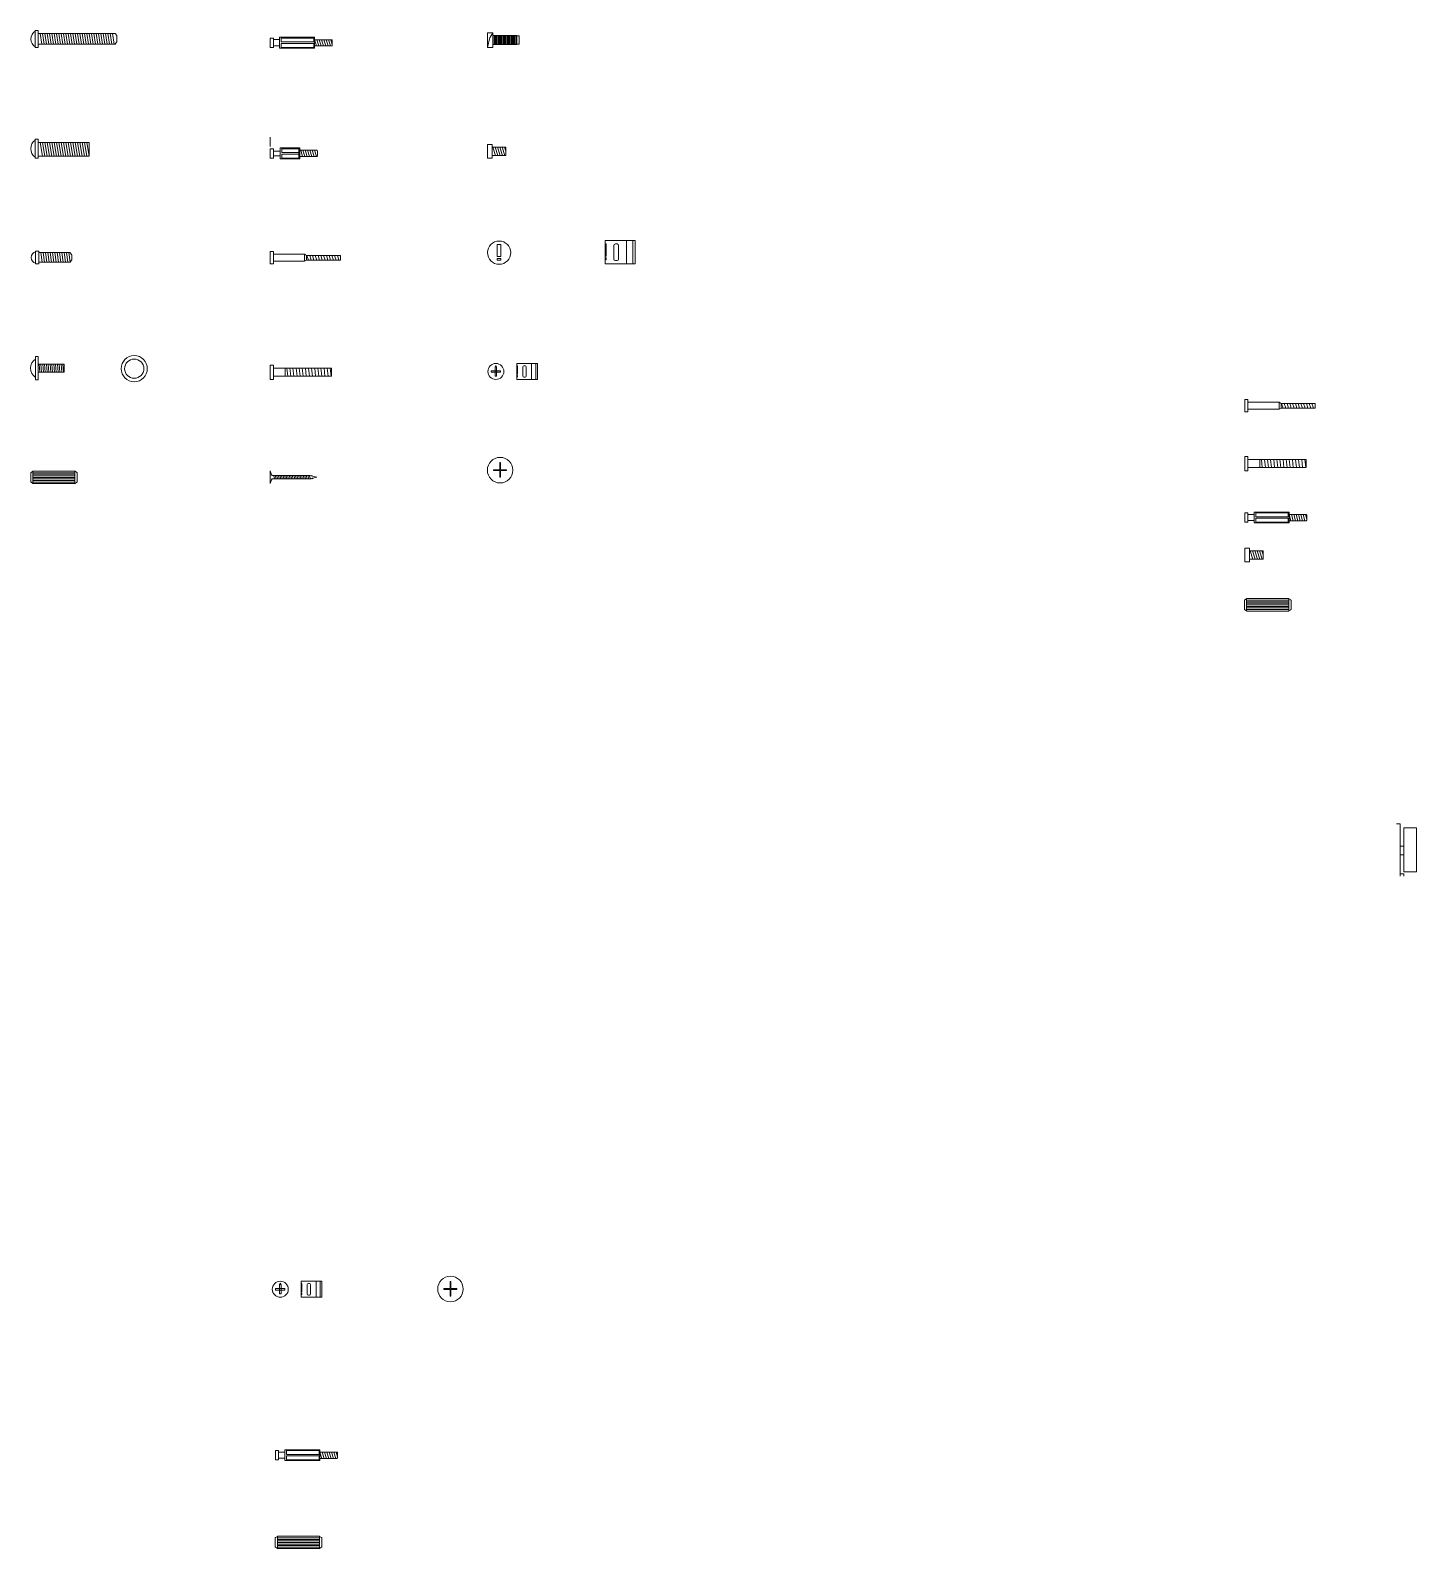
# Model space of a CAD drawing. Header units: millimetres. Extents: x 1212 to 3396, y 780 to 1892.
# Drawn here: x 3306.7 to 3396, y 1602.6 to 1700.4 of the extents above; entities that cross this region are included whole.
import ezdxf

# ---------------------------------------------------------------- set-up
doc = ezdxf.new("R2010")
doc.units = ezdxf.units.MM
doc.layers.add('A-FURN', color=2, linetype='Continuous', lineweight=18)

msp = doc.modelspace()

# ---------------------------------------------------------------- linework, layer by layer
at = {"layer": 'A-FURN'}
for p, q in [((3306.988, 1700.379), (3306.988, 1699.342)), ((3307.32, 1700.207), (3307.431, 1699.521)), ((3307.47, 1700.207), (3307.581, 1699.521)), ((3307.62, 1700.207), (3307.731, 1699.521)), ((3307.77, 1700.207), (3307.881, 1699.521)), ((3307.92, 1700.207), (3308.031, 1699.521)), ((3308.07, 1700.207), (3308.181, 1699.521)), ((3308.22, 1700.207), (3308.331, 1699.521)), ((3308.37, 1700.207), (3308.481, 1699.521)), ((3308.52, 1700.207), (3308.631, 1699.521)), ((3308.67, 1700.207), (3308.781, 1699.521)), ((3308.82, 1700.207), (3308.931, 1699.521)), ((3308.97, 1700.207), (3309.081, 1699.521)), ((3309.12, 1700.207), (3309.231, 1699.521)), ((3309.27, 1700.207), (3309.381, 1699.521)), ((3309.42, 1700.207), (3309.531, 1699.521)), ((3309.57, 1700.207), (3309.681, 1699.521)), ((3309.72, 1700.207), (3309.831, 1699.521)), ((3309.87, 1700.207), (3309.981, 1699.521)), ((3310.02, 1700.207), (3310.131, 1699.521)), ((3310.02, 1700.207), (3310.131, 1699.521)), ((3310.17, 1700.207), (3310.281, 1699.521)), ((3310.32, 1700.207), (3310.431, 1699.521)), ((3310.47, 1700.207), (3310.581, 1699.521)), ((3310.62, 1700.207), (3310.731, 1699.521)), ((3310.77, 1700.207), (3310.881, 1699.521)), ((3310.92, 1700.207), (3311.031, 1699.521)), ((3311.07, 1700.207), (3311.181, 1699.521)), ((3311.22, 1700.207), (3311.331, 1699.521)), ((3311.37, 1700.207), (3311.481, 1699.521)), ((3311.52, 1700.207), (3311.631, 1699.521)), ((3311.67, 1700.207), (3311.781, 1699.521)), ((3311.82, 1700.207), (3311.931, 1699.521)), ((3311.97, 1700.207), (3312.081, 1699.521)), ((3336.138, 1700.24), (3336.486, 1700.24)), ((3336.138, 1699.312), (3336.138, 1700.24)), ((3336.486, 1700.24), (3336.304, 1699.979)), ((3336.486, 1700.24), (3336.486, 1699.312)), ((3322.738, 1699.812), (3322.338, 1699.812)), ((3322.738, 1699.412), (3322.338, 1699.412)), ((3322.738, 1699.787), (3322.738, 1699.437)), ((3322.838, 1699.912), (3324.938, 1699.912)), ((3322.838, 1699.312), (3324.938, 1699.312)), ((3325.138, 1699.803), (3325.262, 1699.403)), ((3325.288, 1699.803), (3325.412, 1699.403)), ((3325.438, 1699.803), (3325.562, 1699.403)), ((3325.588, 1699.803), (3325.712, 1699.403)), ((3325.738, 1699.803), (3325.862, 1699.403)), ((3325.888, 1699.803), (3326.012, 1699.403)), ((3326.047, 1699.803), (3326.138, 1699.508)), ((3336.289, 1699.945), (3336.138, 1699.312)), ((3336.486, 1699.312), (3336.138, 1699.312)), ((3336.289, 1699.945), (3336.304, 1699.979)), ((3336.486, 1699.505), (3336.486, 1700.072)), ((3336.486, 1700.072), (3338.026, 1700.072)), ((3338.026, 1699.505), (3336.486, 1699.505)), ((3336.556, 1700.072), (3336.556, 1699.505)), ((3336.626, 1700.072), (3336.626, 1699.505)), ((3336.696, 1700.072), (3336.696, 1699.505)), ((3336.766, 1700.072), (3336.766, 1699.505)), ((3336.836, 1700.072), (3336.836, 1699.505)), ((3336.906, 1700.072), (3336.906, 1699.505)), ((3336.976, 1700.072), (3336.976, 1699.505)), ((3337.046, 1700.072), (3337.046, 1699.505)), ((3337.116, 1700.072), (3337.116, 1699.505)), ((3337.186, 1700.072), (3337.186, 1699.505)), ((3337.256, 1700.072), (3337.256, 1699.505)), ((3337.326, 1700.072), (3337.326, 1699.505)), ((3337.396, 1700.072), (3337.396, 1699.505)), ((3337.466, 1700.072), (3337.466, 1699.505)), ((3337.536, 1700.072), (3337.536, 1699.505)), ((3337.606, 1700.072), (3337.606, 1699.505)), ((3337.676, 1700.072), (3337.676, 1699.505)), ((3337.746, 1700.072), (3337.746, 1699.505)), ((3337.816, 1700.072), (3337.816, 1699.505)), ((3337.886, 1700.072), (3337.886, 1699.505)), ((3337.956, 1700.072), (3337.956, 1699.505)), ((3338.026, 1700.072), (3338.026, 1699.505)), ((3338.171, 1700.052), (3338.026, 1700.052)), ((3338.171, 1699.525), (3338.026, 1699.525)), ((3338.171, 1700.052), (3338.171, 1699.525)), ((3306.988, 1693.36), (3306.988, 1692.215)), ((3322.138, 1693.53), (3322.138, 1692.93)), ((3310.463, 1693.187), (3307.191, 1693.187)), ((3307.32, 1693.187), (3307.463, 1692.302)), ((3307.47, 1693.187), (3307.613, 1692.302)), ((3307.62, 1693.187), (3307.763, 1692.302)), ((3307.77, 1693.187), (3307.913, 1692.302)), ((3307.92, 1693.187), (3308.063, 1692.302)), ((3308.07, 1693.187), (3308.213, 1692.302)), ((3308.22, 1693.187), (3308.363, 1692.302)), ((3308.37, 1693.187), (3308.513, 1692.302)), ((3308.52, 1693.187), (3308.663, 1692.302)), ((3308.67, 1693.187), (3308.813, 1692.302)), ((3308.82, 1693.187), (3308.963, 1692.302)), ((3308.97, 1693.187), (3309.113, 1692.302)), ((3309.12, 1693.187), (3309.263, 1692.302)), ((3309.27, 1693.187), (3309.413, 1692.302)), ((3309.42, 1693.187), (3309.563, 1692.302)), ((3309.57, 1693.187), (3309.713, 1692.302)), ((3309.72, 1693.187), (3309.863, 1692.302)), ((3309.87, 1693.187), (3310.013, 1692.302)), ((3310.02, 1693.187), (3310.163, 1692.302)), ((3310.02, 1693.187), (3310.163, 1692.302)), ((3310.17, 1693.187), (3310.313, 1692.302)), ((3310.32, 1693.187), (3310.463, 1692.302)), ((3310.463, 1692.302), (3310.463, 1693.187)), ((3322.138, 1692.785), (3322.338, 1692.785)), ((3322.138, 1692.785), (3322.138, 1692.185)), ((3322.338, 1692.785), (3322.338, 1692.185)), ((3322.784, 1692.635), (3322.338, 1692.635)), ((3322.784, 1692.335), (3322.338, 1692.335)), ((3322.784, 1692.835), (3324.034, 1692.835)), ((3322.784, 1692.835), (3322.784, 1692.135)), ((3322.884, 1692.835), (3322.884, 1692.535)), ((3322.884, 1692.785), (3323.984, 1692.785)), ((3322.884, 1692.535), (3323.984, 1692.535)), ((3322.884, 1692.435), (3322.884, 1692.135)), ((3322.884, 1692.435), (3323.984, 1692.435)), ((3323.984, 1692.135), (3323.984, 1692.835)), ((3324.034, 1692.835), (3324.034, 1692.135)), ((3324.034, 1692.685), (3325.134, 1692.685)), ((3324.098, 1692.685), (3324.222, 1692.285)), ((3324.248, 1692.685), (3324.372, 1692.285)), ((3324.398, 1692.685), (3324.522, 1692.285)), ((3324.548, 1692.685), (3324.672, 1692.285)), ((3324.698, 1692.685), (3324.822, 1692.285)), ((3324.848, 1692.685), (3324.972, 1692.285)), ((3324.998, 1692.685), (3325.122, 1692.285)), ((3325.184, 1692.635), (3325.184, 1692.335)), ((3336.138, 1693.064), (3336.438, 1693.064)), ((3336.138, 1692.185), (3336.138, 1693.064)), ((3336.438, 1693.064), (3336.438, 1692.185)), ((3336.438, 1692.876), (3337.316, 1692.876)), ((3337.316, 1692.341), (3336.438, 1692.341)), ((3336.482, 1692.876), (3336.656, 1692.341)), ((3336.632, 1692.876), (3336.806, 1692.341)), ((3336.782, 1692.876), (3336.956, 1692.341)), ((3336.932, 1692.876), (3337.106, 1692.341)), ((3337.082, 1692.876), (3337.256, 1692.341)), ((3337.232, 1692.876), (3337.316, 1692.619)), ((3337.316, 1692.876), (3337.316, 1692.341)), ((3307.018, 1692.185), (3307.161, 1692.185)), ((3310.463, 1692.302), (3307.191, 1692.302)), ((3322.138, 1692.185), (3322.338, 1692.185)), ((3324.034, 1692.135), (3322.784, 1692.135)), ((3322.884, 1692.185), (3323.984, 1692.185)), ((3325.134, 1692.285), (3324.034, 1692.285)), ((3336.438, 1692.185), (3336.138, 1692.185)), ((3336.758, 1686.623), (3336.992, 1686.623)), ((3336.758, 1685.839), (3336.758, 1686.623)), ((3336.992, 1686.623), (3336.992, 1685.839)), ((3345.654, 1686.864), (3343.708, 1686.864)), ((3343.708, 1686.864), (3343.708, 1685.366)), ((3343.708, 1686.651), (3343.773, 1686.651)), ((3343.773, 1686.651), (3343.773, 1685.868)), ((3344.278, 1686.551), (3344.278, 1685.677)), ((3344.481, 1686.651), (3344.378, 1686.651)), ((3344.581, 1685.677), (3344.581, 1686.551)), ((3345.096, 1686.864), (3345.096, 1685.366)), ((3345.497, 1685.366), (3345.497, 1686.864)), ((3345.654, 1685.366), (3345.654, 1686.864)), ((3307.018, 1686.185), (3307.221, 1686.185)), ((3307.018, 1685.366), (3307.018, 1686.185)), ((3307.221, 1686.185), (3307.221, 1685.366)), ((3307.35, 1686.094), (3307.451, 1685.466)), ((3307.5, 1686.094), (3307.601, 1685.466)), ((3307.65, 1686.094), (3307.751, 1685.466)), ((3307.8, 1686.094), (3307.901, 1685.466)), ((3307.95, 1686.094), (3308.051, 1685.466)), ((3308.1, 1686.094), (3308.201, 1685.466)), ((3308.25, 1686.094), (3308.351, 1685.466)), ((3308.4, 1686.094), (3308.501, 1685.466)), ((3308.55, 1686.094), (3308.651, 1685.466)), ((3308.7, 1686.094), (3308.801, 1685.466)), ((3308.85, 1686.094), (3308.951, 1685.466)), ((3309, 1686.094), (3309.101, 1685.466)), ((3309.15, 1686.094), (3309.249, 1685.477)), ((3322.138, 1686.16), (3322.338, 1686.16)), ((3322.138, 1685.366), (3322.138, 1686.16)), ((3322.338, 1686.16), (3322.338, 1685.366)), ((3322.338, 1685.983), (3324.353, 1685.983)), ((3322.338, 1685.531), (3324.353, 1685.531)), ((3324.353, 1685.983), (3324.353, 1685.531)), ((3324.476, 1685.895), (3324.353, 1685.983)), ((3324.353, 1685.531), (3324.476, 1685.607)), ((3326.674, 1685.898), (3324.476, 1685.895)), ((3324.476, 1685.895), (3324.476, 1685.607)), ((3324.476, 1685.607), (3326.674, 1685.597)), ((3324.505, 1685.895), (3324.599, 1685.606)), ((3324.681, 1685.895), (3324.775, 1685.606)), ((3324.859, 1685.895), (3324.954, 1685.605)), ((3325.038, 1685.896), (3325.133, 1685.604)), ((3325.216, 1685.896), (3325.312, 1685.603)), ((3325.395, 1685.896), (3325.49, 1685.602)), ((3325.573, 1685.896), (3325.669, 1685.601)), ((3325.752, 1685.897), (3325.848, 1685.601)), ((3325.928, 1685.897), (3326.026, 1685.6)), ((3326.108, 1685.897), (3326.205, 1685.599)), ((3326.287, 1685.897), (3326.384, 1685.598)), ((3326.465, 1685.897), (3326.563, 1685.597)), ((3326.644, 1685.898), (3326.674, 1685.803)), ((3326.674, 1685.597), (3326.674, 1685.898)), ((3336.992, 1685.839), (3336.758, 1685.839)), ((3336.758, 1685.72), (3336.992, 1685.72)), ((3336.758, 1685.594), (3336.758, 1685.72)), ((3336.992, 1685.594), (3336.758, 1685.594)), ((3336.992, 1685.72), (3336.992, 1685.594)), ((3343.773, 1685.868), (3343.708, 1685.868)), ((3343.708, 1685.748), (3343.773, 1685.748)), ((3343.773, 1685.623), (3343.708, 1685.623)), ((3343.773, 1685.748), (3343.773, 1685.623)), ((3344.378, 1685.577), (3344.481, 1685.577)), ((3307.221, 1685.366), (3307.018, 1685.366)), ((3322.338, 1685.366), (3322.138, 1685.366)), ((3343.708, 1685.366), (3345.654, 1685.366)), ((3307.187, 1678.895), (3308.777, 1678.895)), ((3307.288, 1678.39), (3307.246, 1678.895)), ((3307.405, 1678.39), (3307.363, 1678.895)), ((3307.523, 1678.39), (3307.481, 1678.895)), ((3307.641, 1678.39), (3307.599, 1678.895)), ((3307.759, 1678.39), (3307.717, 1678.895)), ((3307.877, 1678.39), (3307.835, 1678.895)), ((3307.994, 1678.39), (3307.952, 1678.895)), ((3308.112, 1678.39), (3308.07, 1678.895)), ((3308.23, 1678.39), (3308.188, 1678.895)), ((3308.348, 1678.39), (3308.306, 1678.895)), ((3308.466, 1678.39), (3308.424, 1678.895)), ((3308.583, 1678.39), (3308.541, 1678.895)), ((3308.701, 1678.39), (3308.659, 1678.895)), ((3308.819, 1678.39), (3308.777, 1678.895)), ((3308.777, 1678.895), (3308.828, 1678.895)), ((3308.87, 1678.853), (3308.87, 1678.432)), ((3322.338, 1678.841), (3322.138, 1678.841)), ((3322.138, 1678.841), (3322.138, 1677.919)), ((3322.338, 1677.919), (3322.338, 1678.841)), ((3322.338, 1678.65), (3323.097, 1678.65)), ((3322.338, 1678.134), (3322.338, 1678.65)), ((3323.097, 1678.65), (3326.088, 1678.65)), ((3323.097, 1678.134), (3323.097, 1678.65)), ((3323.097, 1678.65), (3323.097, 1678.134)), ((3323.203, 1678.65), (3323.262, 1678.134)), ((3323.403, 1678.65), (3323.462, 1678.134)), ((3323.603, 1678.65), (3323.662, 1678.134)), ((3323.803, 1678.65), (3323.862, 1678.134)), ((3324.003, 1678.65), (3324.062, 1678.134)), ((3324.203, 1678.65), (3324.262, 1678.134)), ((3324.403, 1678.65), (3324.462, 1678.134)), ((3324.603, 1678.65), (3324.662, 1678.134)), ((3324.803, 1678.65), (3324.862, 1678.134)), ((3325.003, 1678.65), (3325.062, 1678.134)), ((3325.203, 1678.65), (3325.262, 1678.134)), ((3325.403, 1678.65), (3325.462, 1678.134)), ((3325.603, 1678.65), (3325.662, 1678.134)), ((3325.803, 1678.65), (3325.862, 1678.134)), ((3326.003, 1678.65), (3326.062, 1678.134)), ((3326.088, 1678.65), (3326.088, 1678.134)), ((3336.625, 1678.737), (3336.677, 1678.816)), ((3336.625, 1678.737), (3336.725, 1678.737)), ((3336.625, 1678.134), (3336.625, 1678.737)), ((3336.677, 1678.816), (3336.725, 1678.737)), ((3336.725, 1678.737), (3336.725, 1678.134)), ((3339.359, 1678.946), (3338.021, 1678.946)), ((3338.021, 1678.946), (3338.021, 1677.917)), ((3338.021, 1678.8), (3338.066, 1678.8)), ((3338.066, 1678.8), (3338.066, 1678.261)), ((3338.413, 1678.731), (3338.413, 1678.13)), ((3338.552, 1678.8), (3338.481, 1678.8)), ((3338.621, 1678.13), (3338.621, 1678.731)), ((3338.975, 1678.946), (3338.975, 1677.917)), ((3339.251, 1677.917), (3339.251, 1678.946)), ((3339.359, 1677.917), (3339.359, 1678.946)), ((3308.819, 1678.39), (3307.187, 1678.39)), ((3308.828, 1678.39), (3308.819, 1678.39)), ((3322.138, 1677.919), (3322.338, 1677.919)), ((3323.097, 1678.134), (3322.338, 1678.134)), ((3326.088, 1678.134), (3323.097, 1678.134)), ((3336.373, 1678.381), (3336.373, 1678.481)), ((3336.373, 1678.481), (3336.976, 1678.481)), ((3336.976, 1678.381), (3336.373, 1678.381)), ((3336.725, 1678.134), (3336.625, 1678.134)), ((3336.976, 1678.481), (3336.976, 1678.381)), ((3338.066, 1678.261), (3338.021, 1678.261)), ((3338.021, 1678.179), (3338.066, 1678.179)), ((3338.066, 1678.093), (3338.021, 1678.093)), ((3338.021, 1677.917), (3339.359, 1677.917)), ((3338.066, 1678.179), (3338.066, 1678.093)), ((3338.481, 1678.062), (3338.552, 1678.062)), ((3384.93, 1676.631), (3385.13, 1676.631)), ((3384.93, 1675.837), (3384.93, 1676.631)), ((3385.13, 1675.837), (3384.93, 1675.837)), ((3385.13, 1676.631), (3385.13, 1675.837)), ((3385.13, 1676.454), (3387.145, 1676.454)), ((3385.13, 1676.002), (3387.145, 1676.002)), ((3387.145, 1676.454), (3387.145, 1676.002)), ((3387.268, 1676.365), (3387.145, 1676.454)), ((3387.145, 1676.002), (3387.268, 1676.077)), ((3389.466, 1676.368), (3387.268, 1676.365)), ((3387.268, 1676.365), (3387.268, 1676.077)), ((3387.268, 1676.077), (3389.466, 1676.067)), ((3387.297, 1676.365), (3387.391, 1676.077)), ((3387.473, 1676.366), (3387.567, 1676.076)), ((3387.651, 1676.366), (3387.746, 1676.075)), ((3387.83, 1676.366), (3387.925, 1676.074)), ((3388.008, 1676.366), (3388.103, 1676.074)), ((3388.186, 1676.367), (3388.282, 1676.073)), ((3388.365, 1676.367), (3388.461, 1676.072)), ((3388.543, 1676.367), (3388.64, 1676.071)), ((3388.72, 1676.367), (3388.818, 1676.07)), ((3388.9, 1676.368), (3388.997, 1676.07)), ((3389.078, 1676.368), (3389.176, 1676.069)), ((3389.257, 1676.368), (3389.355, 1676.068)), ((3389.435, 1676.368), (3389.466, 1676.274)), ((3389.466, 1676.067), (3389.466, 1676.368)), ((3385.13, 1672.945), (3384.93, 1672.945)), ((3384.93, 1672.945), (3384.93, 1672.023)), ((3385.13, 1672.023), (3385.13, 1672.945)), ((3306.84, 1671.221), (3306.84, 1672.016)), ((3306.867, 1671.909), (3309.529, 1671.909)), ((3306.867, 1671.809), (3309.529, 1671.809)), ((3309.552, 1672.01), (3309.552, 1671.215)), ((3336.515, 1672.095), (3336.925, 1672.095)), ((3336.515, 1672.046), (3336.515, 1672.095)), ((3336.925, 1672.046), (3336.515, 1672.046)), ((3336.925, 1672.565), (3336.97, 1672.565)), ((3336.925, 1672.095), (3336.925, 1672.565)), ((3336.925, 1671.617), (3336.925, 1672.046)), ((3336.97, 1672.565), (3336.97, 1672.095)), ((3336.97, 1672.095), (3337.358, 1672.095)), ((3336.97, 1672.046), (3336.97, 1671.617)), ((3337.358, 1672.046), (3336.97, 1672.046)), ((3337.358, 1672.095), (3337.358, 1672.046)), ((3384.93, 1672.023), (3385.13, 1672.023)), ((3385.13, 1672.754), (3385.889, 1672.754)), ((3385.13, 1672.238), (3385.13, 1672.754)), ((3385.889, 1672.238), (3385.13, 1672.238)), ((3385.889, 1672.754), (3388.88, 1672.754)), ((3385.889, 1672.238), (3385.889, 1672.754)), ((3385.889, 1672.754), (3385.889, 1672.238)), ((3388.88, 1672.238), (3385.889, 1672.238)), ((3385.995, 1672.754), (3386.054, 1672.238)), ((3386.195, 1672.754), (3386.254, 1672.238)), ((3386.395, 1672.754), (3386.454, 1672.238)), ((3386.595, 1672.754), (3386.654, 1672.238)), ((3386.795, 1672.754), (3386.854, 1672.238)), ((3386.995, 1672.754), (3387.054, 1672.238)), ((3387.195, 1672.754), (3387.254, 1672.238)), ((3387.395, 1672.754), (3387.454, 1672.238)), ((3387.595, 1672.754), (3387.654, 1672.238)), ((3387.795, 1672.754), (3387.854, 1672.238)), ((3387.995, 1672.754), (3388.054, 1672.238)), ((3388.195, 1672.754), (3388.254, 1672.238)), ((3388.395, 1672.754), (3388.454, 1672.238)), ((3388.595, 1672.754), (3388.654, 1672.238)), ((3388.795, 1672.754), (3388.854, 1672.238)), ((3388.88, 1672.754), (3388.88, 1672.238)), ((3306.867, 1671.709), (3309.529, 1671.709)), ((3306.867, 1671.609), (3309.529, 1671.609)), ((3306.867, 1671.509), (3309.529, 1671.509)), ((3306.867, 1671.409), (3309.529, 1671.409)), ((3306.867, 1671.309), (3309.529, 1671.309)), ((3322.349, 1671.721), (3322.424, 1671.521)), ((3322.449, 1671.721), (3322.524, 1671.521)), ((3322.549, 1671.721), (3322.624, 1671.521)), ((3322.649, 1671.721), (3322.724, 1671.521)), ((3322.749, 1671.721), (3322.824, 1671.521)), ((3322.849, 1671.721), (3322.924, 1671.521)), ((3322.949, 1671.721), (3323.024, 1671.521)), ((3323.049, 1671.721), (3323.124, 1671.521)), ((3323.149, 1671.721), (3323.224, 1671.521)), ((3323.249, 1671.721), (3323.324, 1671.521)), ((3323.349, 1671.721), (3323.424, 1671.521)), ((3323.449, 1671.721), (3323.524, 1671.521)), ((3323.549, 1671.721), (3323.624, 1671.521)), ((3323.649, 1671.721), (3323.724, 1671.521)), ((3323.749, 1671.721), (3323.824, 1671.521)), ((3323.849, 1671.721), (3323.924, 1671.521)), ((3323.949, 1671.721), (3324.024, 1671.521)), ((3324.049, 1671.721), (3324.124, 1671.521)), ((3324.149, 1671.721), (3324.224, 1671.521)), ((3324.249, 1671.721), (3324.324, 1671.521)), ((3324.349, 1671.721), (3324.424, 1671.521)), ((3324.449, 1671.721), (3324.524, 1671.521)), ((3324.549, 1671.721), (3324.624, 1671.521)), ((3324.649, 1671.721), (3324.724, 1671.521)), ((3336.97, 1671.617), (3336.925, 1671.617)), ((3385.53, 1669.22), (3385.13, 1669.22)), ((3385.53, 1669.195), (3385.53, 1668.845)), ((3385.63, 1669.32), (3387.73, 1669.32)), ((3387.93, 1669.212), (3388.053, 1668.812)), ((3388.08, 1669.212), (3388.203, 1668.812)), ((3388.23, 1669.212), (3388.353, 1668.812)), ((3388.38, 1669.212), (3388.503, 1668.812)), ((3388.53, 1669.212), (3388.653, 1668.812)), ((3388.68, 1669.212), (3388.803, 1668.812)), ((3388.838, 1669.212), (3388.93, 1668.917)), ((3385.53, 1668.82), (3385.13, 1668.82)), ((3385.63, 1668.72), (3387.73, 1668.72)), ((3384.93, 1667.056), (3385.23, 1667.056)), ((3384.93, 1666.177), (3384.93, 1667.056)), ((3385.23, 1667.056), (3385.23, 1666.177)), ((3385.23, 1666.177), (3384.93, 1666.177)), ((3385.23, 1666.868), (3386.108, 1666.868)), ((3386.108, 1666.333), (3385.23, 1666.333)), ((3385.274, 1666.868), (3385.448, 1666.333)), ((3385.424, 1666.868), (3385.598, 1666.333)), ((3385.574, 1666.868), (3385.748, 1666.333)), ((3385.724, 1666.868), (3385.898, 1666.333)), ((3385.874, 1666.868), (3386.048, 1666.333)), ((3386.024, 1666.868), (3386.108, 1666.611)), ((3386.108, 1666.868), (3386.108, 1666.333)), ((3385.045, 1663.005), (3385.045, 1663.801)), ((3385.072, 1663.693), (3387.734, 1663.693)), ((3385.072, 1663.593), (3387.734, 1663.593)), ((3385.072, 1663.493), (3387.734, 1663.493)), ((3385.072, 1663.393), (3387.734, 1663.393)), ((3385.072, 1663.293), (3387.734, 1663.293)), ((3385.072, 1663.193), (3387.734, 1663.193)), ((3385.072, 1663.093), (3387.734, 1663.093)), ((3387.757, 1663.794), (3387.757, 1662.999)), ((3394.701, 1649.291), (3394.937, 1649.291)), ((3394.937, 1645.912), (3394.937, 1649.291)), ((3396.001, 1649.035), (3395.183, 1649.035)), ((3395.183, 1649.035), (3395.183, 1646.202)), ((3396.001, 1646.202), (3396.001, 1649.035)), ((3395.183, 1647.857), (3394.937, 1647.857)), ((3395.183, 1647.291), (3395.183, 1647.857)), ((3394.937, 1647.291), (3395.183, 1647.291)), ((3394.937, 1646.069), (3395.168, 1646.069)), ((3395.168, 1646.069), (3395.168, 1645.912)), ((3395.183, 1646.202), (3396.001, 1646.202)), ((3322.485, 1619.247), (3322.485, 1619.347)), ((3322.485, 1619.347), (3323.087, 1619.347)), ((3323.087, 1619.247), (3322.485, 1619.247)), ((3322.737, 1619.602), (3322.788, 1619.682)), ((3322.737, 1619.602), (3322.837, 1619.602)), ((3322.737, 1619), (3322.737, 1619.602)), ((3322.837, 1619), (3322.737, 1619)), ((3322.788, 1619.682), (3322.837, 1619.602)), ((3322.837, 1619.602), (3322.837, 1619)), ((3323.087, 1619.347), (3323.087, 1619.247)), ((3325.471, 1619.812), (3324.133, 1619.812)), ((3324.133, 1619.812), (3324.133, 1618.782)), ((3324.133, 1619.666), (3324.178, 1619.666)), ((3324.178, 1619.127), (3324.133, 1619.127)), ((3324.133, 1619.045), (3324.178, 1619.045)), ((3324.178, 1619.666), (3324.178, 1619.127)), ((3324.178, 1619.045), (3324.178, 1618.958)), ((3324.524, 1619.597), (3324.524, 1618.996)), ((3324.664, 1619.666), (3324.593, 1619.666)), ((3324.733, 1618.996), (3324.733, 1619.597)), ((3325.087, 1619.812), (3325.087, 1618.782)), ((3325.362, 1618.782), (3325.362, 1619.812)), ((3325.471, 1618.782), (3325.471, 1619.812)), ((3333.315, 1619.338), (3333.724, 1619.338)), ((3333.315, 1619.289), (3333.315, 1619.338)), ((3333.724, 1619.289), (3333.315, 1619.289)), ((3333.724, 1619.808), (3333.77, 1619.808)), ((3333.724, 1619.338), (3333.724, 1619.808)), ((3333.724, 1618.86), (3333.724, 1619.289)), ((3333.77, 1619.808), (3333.77, 1619.338)), ((3333.77, 1619.338), (3334.158, 1619.338)), ((3333.77, 1619.289), (3333.77, 1618.86)), ((3334.158, 1619.289), (3333.77, 1619.289)), ((3334.158, 1619.338), (3334.158, 1619.289)), ((3324.178, 1618.958), (3324.133, 1618.958)), ((3324.133, 1618.782), (3325.471, 1618.782)), ((3324.593, 1618.927), (3324.664, 1618.927)), ((3333.77, 1618.86), (3333.724, 1618.86)), ((3323.08, 1608.81), (3322.68, 1608.81)), ((3323.08, 1608.41), (3322.68, 1608.41)), ((3323.08, 1608.785), (3323.08, 1608.435)), ((3323.18, 1608.91), (3325.28, 1608.91)), ((3323.18, 1608.31), (3325.28, 1608.31)), ((3325.48, 1608.802), (3325.604, 1608.402)), ((3325.63, 1608.802), (3325.754, 1608.402)), ((3325.78, 1608.802), (3325.904, 1608.402)), ((3325.93, 1608.802), (3326.054, 1608.402)), ((3326.08, 1608.802), (3326.204, 1608.402)), ((3326.23, 1608.802), (3326.354, 1608.402)), ((3326.389, 1608.802), (3326.48, 1608.507)), ((3322.595, 1602.595), (3322.596, 1603.391)), ((3325.308, 1603.384), (3325.308, 1602.589)), ((3322.623, 1603.283), (3325.285, 1603.283)), ((3322.623, 1603.183), (3325.285, 1603.183)), ((3322.623, 1603.083), (3325.285, 1603.083)), ((3322.623, 1602.983), (3325.285, 1602.983)), ((3322.623, 1602.883), (3325.285, 1602.883)), ((3322.623, 1602.783), (3325.285, 1602.783)), ((3322.623, 1602.683), (3325.285, 1602.683))]:
    msp.add_line(p, q, dxfattribs=at)
at = {"layer": 'A-FURN', "linetype": 'Continuous'}
for p, q in [((3307.161, 1700.409), (3307.018, 1700.409)), ((3307.191, 1699.342), (3307.191, 1700.379)), ((3312.116, 1700.207), (3307.191, 1700.207)), ((3312.243, 1700.086), (3312.138, 1700.197)), ((3307.161, 1699.312), (3307.018, 1699.312)), ((3312.116, 1699.521), (3307.191, 1699.521)), ((3312.242, 1699.639), (3312.138, 1699.53)), ((3312.251, 1700.065), (3312.251, 1699.66)), ((3307.161, 1693.39), (3307.018, 1693.39)), ((3307.191, 1692.215), (3307.191, 1693.36)), ((3309.226, 1686.095), (3307.22, 1686.095)), ((3309.339, 1685.959), (3309.25, 1686.083)), ((3309.339, 1685.6), (3309.25, 1685.478)), ((3309.344, 1685.942), (3309.344, 1685.618)), ((3309.226, 1685.466), (3307.22, 1685.466))]:
    msp.add_line(p, q, dxfattribs=at)
at = {"layer": 'A-FURN'}
for points in [[(3322.138, 1699.312), (3322.338, 1699.312), (3322.338, 1699.912), (3322.138, 1699.912)], [(3322.738, 1699.962), (3324.988, 1699.962), (3324.988, 1699.262), (3322.738, 1699.262)], [(3384.93, 1668.72), (3385.13, 1668.72), (3385.13, 1669.32), (3384.93, 1669.32)], [(3385.53, 1669.37), (3387.78, 1669.37), (3387.78, 1668.67), (3385.53, 1668.67)], [(3322.48, 1608.31), (3322.68, 1608.31), (3322.68, 1608.91), (3322.48, 1608.91)], [(3323.08, 1608.96), (3325.33, 1608.96), (3325.33, 1608.26), (3323.08, 1608.26)]]:
    msp.add_lwpolyline(points, close=True, dxfattribs=at)
for points in [[(3322.838, 1699.962), (3322.838, 1699.662), (3324.938, 1699.662), (3324.938, 1699.962)], [(3322.838, 1699.262), (3322.838, 1699.562), (3324.938, 1699.562), (3324.938, 1699.262)], [(3385.63, 1669.37), (3385.63, 1669.07), (3387.73, 1669.07), (3387.73, 1669.37)], [(3385.63, 1668.67), (3385.63, 1668.97), (3387.73, 1668.97), (3387.73, 1668.67)], [(3323.18, 1608.96), (3323.18, 1608.66), (3325.28, 1608.66), (3325.28, 1608.96)], [(3323.18, 1608.26), (3323.18, 1608.56), (3325.28, 1608.56), (3325.28, 1608.26)]]:
    msp.add_lwpolyline(points, dxfattribs=at)
for points in [[(3324.988, 1699.403), (3326.088, 1699.403, 0.414214), (3326.138, 1699.453), (3326.138, 1699.753, 0.414214), (3326.088, 1699.803), (3324.988, 1699.803), (3325.112, 1699.403)], [(3387.78, 1668.812), (3388.88, 1668.812, 0.414214), (3388.93, 1668.862), (3388.93, 1669.162, 0.414214), (3388.88, 1669.212), (3387.78, 1669.212), (3387.903, 1668.812)], [(3325.33, 1608.402), (3326.43, 1608.402, 0.414214), (3326.48, 1608.452), (3326.48, 1608.752, 0.414214), (3326.43, 1608.802), (3325.33, 1608.802), (3325.454, 1608.402)]]:
    msp.add_lwpolyline(points, format="xyb", dxfattribs=at)
for points in [[(3307.018, 1677.919), (3307.018, 1679.366, -0.414214), (3307.052, 1679.4), (3307.153, 1679.4, -0.414214), (3307.187, 1679.366), (3307.187, 1677.919, -0.414214), (3307.153, 1677.885), (3307.052, 1677.885, -0.414214)], [(3309.565, 1671.221), (3309.68, 1671.297, 0.250765), (3309.702, 1671.339), (3309.702, 1671.885, 0.250765), (3309.68, 1671.927), (3309.565, 1672.004, 0.148069), (3309.537, 1672.012), (3306.867, 1672.012, 0.148069), (3306.84, 1672.004), (3306.725, 1671.927, 0.250765), (3306.702, 1671.885), (3306.702, 1671.339, 0.250765), (3306.725, 1671.297), (3306.84, 1671.221, 0.148069), (3306.867, 1671.212), (3309.537, 1671.212, 0.148069)], [(3324.819, 1671.699), (3324.774, 1671.71, 0.044876), (3324.712, 1671.721), (3322.31, 1671.721, -0.300909), (3322.218, 1671.781), (3322.138, 1672.021), (3322.138, 1671.221), (3322.218, 1671.46, -0.300909), (3322.31, 1671.521), (3324.712, 1671.521, 0.044876), (3324.774, 1671.531), (3324.846, 1671.549), (3324.873, 1671.507), (3324.879, 1671.557), (3325.138, 1671.621), (3324.855, 1671.69), (3324.833, 1671.731)], [(3387.77, 1663.005), (3387.885, 1663.082, 0.250765), (3387.907, 1663.124), (3387.907, 1663.67, 0.250765), (3387.885, 1663.712), (3387.77, 1663.788, 0.148069), (3387.742, 1663.797), (3385.072, 1663.797, 0.148069), (3385.045, 1663.788), (3384.93, 1663.712, 0.250765), (3384.907, 1663.67), (3384.907, 1663.124, 0.250765), (3384.93, 1663.082), (3385.045, 1663.005, 0.148069), (3385.072, 1662.997), (3387.742, 1662.997, 0.148069)], [(3325.32, 1602.595), (3325.436, 1602.672, 0.250765), (3325.458, 1602.713), (3325.458, 1603.26, 0.250765), (3325.436, 1603.302), (3325.32, 1603.378, 0.148069), (3325.293, 1603.387), (3322.623, 1603.387, 0.148069), (3322.595, 1603.378), (3322.48, 1603.302, 0.250765), (3322.458, 1603.26), (3322.458, 1602.713, 0.250765), (3322.48, 1602.672), (3322.595, 1602.595, 0.148069), (3322.623, 1602.587), (3325.293, 1602.587, 0.148069)]]:
    msp.add_lwpolyline(points, format="xyb", close=True, dxfattribs=at)
for centre, radius in [((3336.887, 1686.087), 0.749), ((3313.375, 1678.612), 0.843), ((3313.375, 1678.612), 0.621), ((3336.676, 1678.431), 0.515), ((3336.949, 1672.072), 0.824), ((3333.749, 1619.315), 0.824), ((3322.787, 1619.297), 0.515)]:
    msp.add_circle(centre, radius, dxfattribs=at)
for centre, radius, start, end in [((3307.33, 1699.851), 0.614, 123.88008, 236.11992), ((3307.018, 1700.379), 0.03, 90, 180), ((3307.018, 1699.342), 0.03, 180, 270), ((3307.415, 1692.787), 0.7, 127.56555, 232.43445), ((3307.018, 1693.36), 0.03, 90, 180), ((3325.134, 1692.635), 0.05, 360, 90), ((3325.134, 1692.335), 0.05, 270, 0), ((3307.018, 1692.215), 0.03, 180, 270), ((3307.161, 1692.215), 0.03, 270, 0), ((3344.378, 1686.551), 0.1, 90, 180), ((3344.481, 1686.551), 0.1, 0, 90), ((3307.114, 1685.775), 0.38, 104.57237, 255.42763), ((3344.378, 1685.677), 0.1, 180, 270), ((3344.481, 1685.677), 0.1, 270, 0), ((3307.365, 1678.643), 0.684, 120.51024, 239.48976), ((3308.828, 1678.853), 0.0421, 0, 90), ((3338.481, 1678.731), 0.0687, 90, 180), ((3338.552, 1678.731), 0.0687, 360, 90), ((3308.828, 1678.432), 0.0421, 270, 0), ((3338.481, 1678.13), 0.0687, 180, 270), ((3338.552, 1678.13), 0.0687, 270, 0), ((3324.593, 1619.597), 0.0687, 90, 180), ((3324.593, 1618.996), 0.0687, 180, 270), ((3324.664, 1619.597), 0.0687, 360, 90), ((3324.664, 1618.996), 0.0687, 270, 0)]:
    msp.add_arc(centre, radius, start, end, dxfattribs=at)
at = {"layer": 'A-FURN', "linetype": 'Continuous'}
for centre, start, end in [((3307.161, 1700.379), 0, 90), ((3312.116, 1700.177), 43.16444, 90), ((3307.161, 1699.342), 270, 0), ((3312.116, 1699.551), 270, 316.31597), ((3312.221, 1699.66), 316.31597, 0), ((3312.221, 1700.065), 0, 43.16444), ((3307.161, 1693.36), 0, 90), ((3309.226, 1686.065), 35.63397, 90), ((3309.314, 1685.942), 0, 35.63397), ((3309.314, 1685.618), 323.98936, 0), ((3309.226, 1685.496), 270, 323.98936)]:
    msp.add_arc(centre, 0.03, start, end, dxfattribs=at)

doc.saveas('drawing.dxf')
